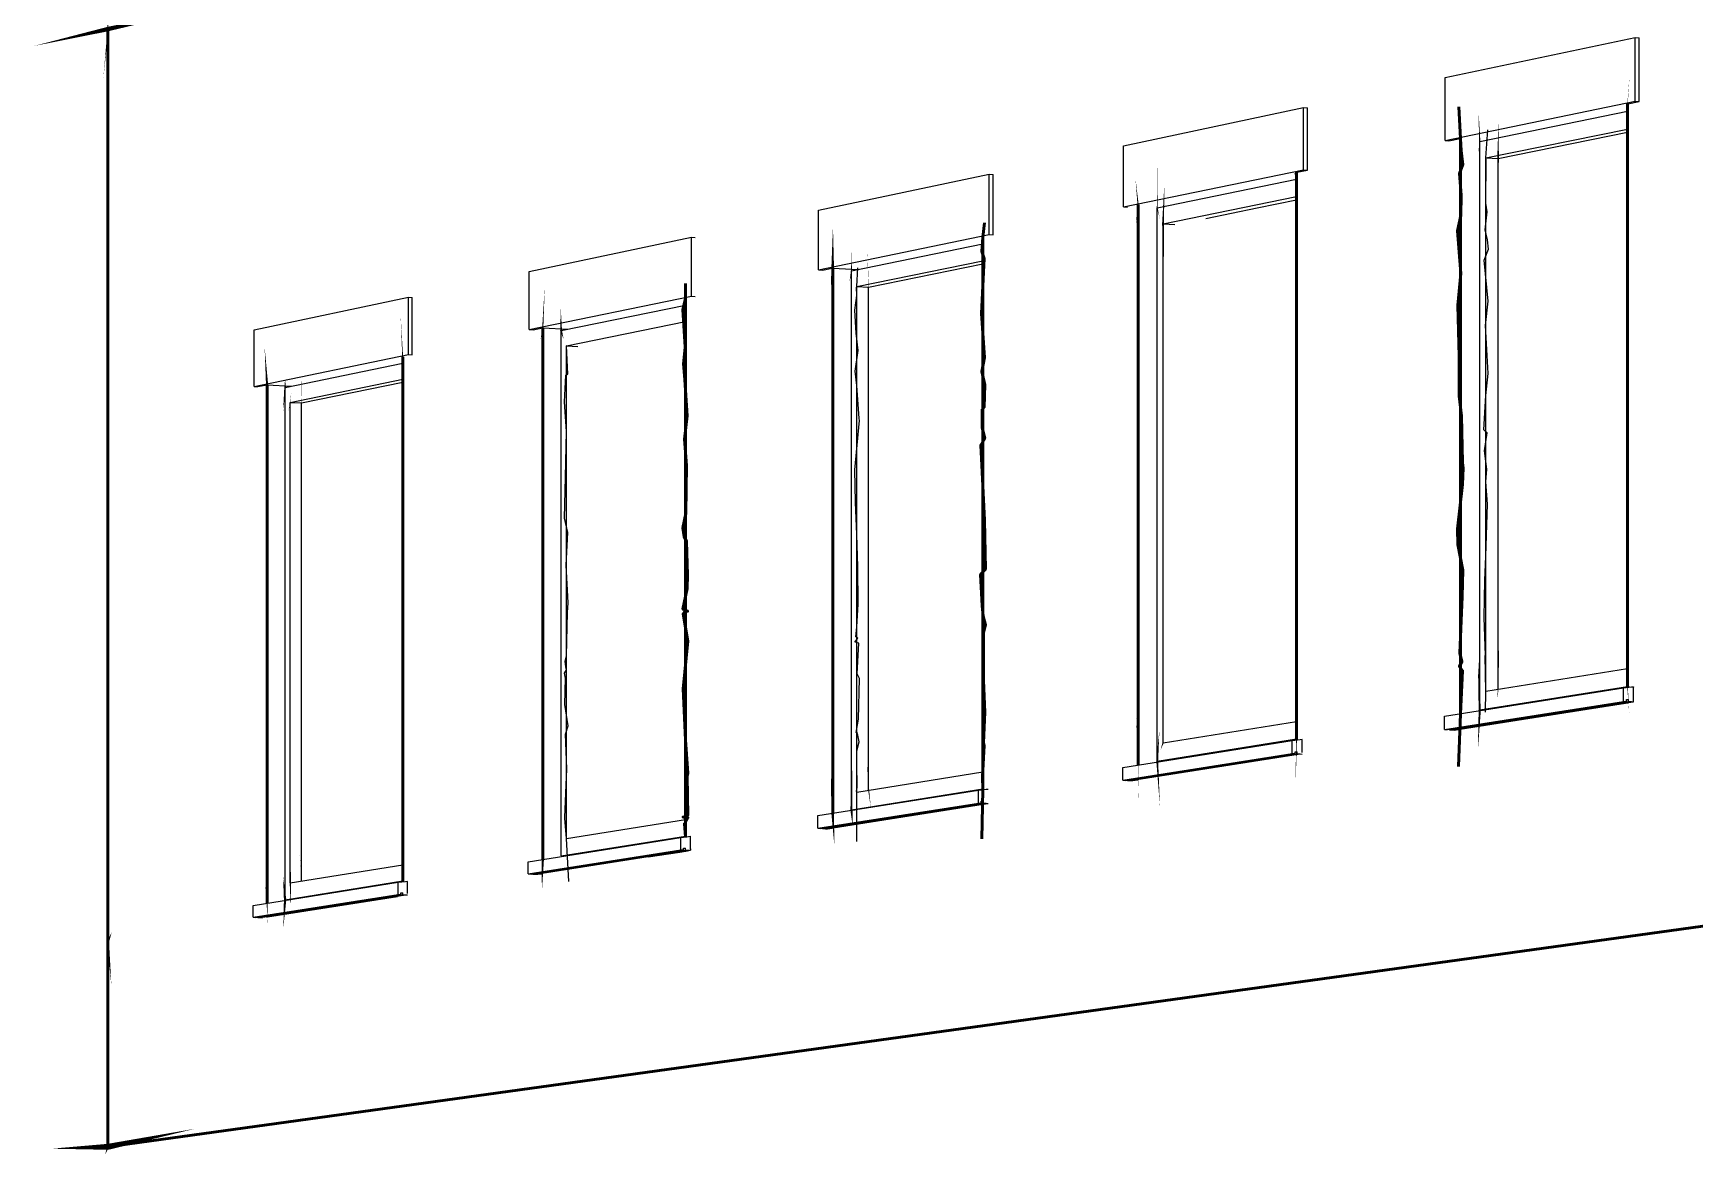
# Model space of a CAD drawing. Header units: inches. Extents: x -877 to 882, y -418 to 410.
# Drawn here: x -869.4 to -746.9, y 13.6 to 95.7 of the extents above; entities that cross this region are included whole.
import ezdxf

# ---------------------------------------------------------------- set-up
doc = ezdxf.new("R2010")
doc.units = ezdxf.units.IN
doc.header["$LTSCALE"] = 0.5
doc.header["$MEASUREMENT"] = 0
doc.layers.get('0').update_dxf_attribs({"lineweight": 18})
doc.layers.add('A-Glaz-Assm', color=71, linetype='Continuous', lineweight=25)
doc.layers.add('A-Wall', color=113, linetype='Continuous', lineweight=35)

# ---------------------------------------------------------------- blocks, each defined once
blk = doc.blocks.new('*U12')
at = {"color": 7, "linetype": 'Continuous', "lineweight": -3}
for p, q in [((-751.04, 95.33), (-751.04, 95.33)), ((-751.04, 90.92), (-751.04, 95.33)), ((-751.87, 90.46), (-751.04, 90.63)), ((-751.04, 90.63), (-751.04, 90.92)), ((-775.48, 85.87), (-775.48, 90.16)), ((-751.9, 90.45), (-751.88, 90.45)), ((-751.88, 90.45), (-751.87, 90.46)), ((-765.06, 87.73), (-764.23, 87.91)), ((-764.23, 87.91), (-764.22, 87.91)), ((-775.48, 85.58), (-775.48, 85.87)), ((-798.63, 81.08), (-798.63, 85.26)), ((-776.29, 85.41), (-776.27, 85.42)), ((-776.27, 85.42), (-775.48, 85.58)), ((-776.27, 85.42), (-776.27, 85.42)), ((-776.27, 85.42), (-776.27, 85.42)), ((-776.27, 85.42), (-776.27, 85.42)), ((-775.48, 85.58), (-775.48, 85.58)), ((-787.98, 83), (-787.96, 83)), ((-787.96, 83), (-787.96, 83.01)), ((-782.96, 82.02), (-779.2, 82.79)), ((-779.2, 82.79), (-779.2, 82.79)), ((-798.63, 80.8), (-798.63, 81.08)), ((-811.21, 78.21), (-810.49, 78.36)), ((-810.48, 78.36), (-810.46, 78.36)), ((-810.46, 78.36), (-808.59, 78.25)), ((-841.44, 72.23), (-841.44, 76.2)), ((-821.31, 76.12), (-821.3, 76.12)), ((-821.3, 76.12), (-821.3, 76.12)), ((-821.3, 76.12), (-821.3, 76.12)), ((-832.53, 73.8), (-831.85, 73.95)), ((-831.85, 73.95), (-831.84, 73.95)), ((-831.84, 73.95), (-831.83, 73.95)), ((-831.84, 73.95), (-831.84, 73.95)), ((-831.83, 73.95), (-831.82, 73.95)), ((-831.82, 73.95), (-829.98, 73.85)), ((-841.44, 71.96), (-841.44, 72.23)), ((-852.8, 69.62), (-852.15, 69.75)), ((-852.15, 69.75), (-852.14, 69.76)), ((-852.14, 69.76), (-852.14, 69.76)), ((-852.13, 69.76), (-850.32, 69.66)), ((-751.46, 47.51), (-751.46, 47.49)), ((-751.46, 47.51), (-751.46, 47.51)), ((-751.46, 47.48), (-751.46, 47.49)), ((-751.46, 46.73), (-751.46, 47.48)), ((-751.46, 46.52), (-751.46, 46.73)), ((-751.46, 46.4), (-751.46, 46.52)), ((-760.03, 45.05), (-752.38, 46.25)), ((-752.38, 46.25), (-751.89, 46.33)), ((-751.89, 46.33), (-751.87, 46.33)), ((-751.87, 46.33), (-751.82, 46.34)), ((-751.82, 46.34), (-751.46, 46.4)), ((-764.65, 44.32), (-764.25, 44.38)), ((-764.25, 44.38), (-764.23, 44.39)), ((-764.25, 44.38), (-764.25, 44.38)), ((-764.23, 44.39), (-760.03, 45.05)), ((-764.23, 44.39), (-764.23, 44.39)), ((-760.03, 45.05), (-760.03, 45.05)), ((-775.88, 43.64), (-775.88, 43.64)), ((-775.88, 43.64), (-775.88, 43.64)), ((-775.88, 42.88), (-775.88, 43.61)), ((-775.88, 42.67), (-775.88, 42.88)), ((-779.33, 42.01), (-779.33, 42.01)), ((-776.29, 42.49), (-776.28, 42.49)), ((-776.28, 42.49), (-776.27, 42.49)), ((-776.27, 42.49), (-776.27, 42.49)), ((-776.27, 42.49), (-776.27, 42.49)), ((-776.27, 42.49), (-776.27, 42.49)), ((-788.36, 40.59), (-787.99, 40.65)), ((-787.99, 40.65), (-787.98, 40.65)), ((-787.98, 40.65), (-787.97, 40.65)), ((-787.98, 40.65), (-787.98, 40.65)), ((-799, 39.97), (-799, 39.97)), ((-799, 39.96), (-799, 39.97)), ((-810.43, 37.11), (-799.83, 38.78)), ((-799.83, 38.78), (-799.37, 38.85)), ((-799.37, 38.85), (-799, 38.91)), ((-810.85, 37.05), (-810.49, 37.1)), ((-820.94, 36.48), (-820.94, 36.49)), ((-820.94, 36.46), (-820.94, 36.48)), ((-820.94, 35.77), (-820.94, 36.46)), ((-820.94, 35.57), (-820.94, 35.77)), ((-820.94, 35.57), (-820.94, 35.46)), ((-824.05, 34.97), (-821.73, 35.33)), ((-821.73, 35.33), (-821.31, 35.4)), ((-821.31, 35.4), (-821.31, 35.4)), ((-821.31, 35.4), (-821.3, 35.4)), ((-821.29, 35.4), (-820.94, 35.46)), ((-841.78, 32.48), (-841.78, 33.16)), ((-832.19, 33.69), (-831.89, 33.73)), ((-831.89, 33.73), (-831.85, 33.74)), ((-831.85, 33.74), (-831.84, 33.74)), ((-831.84, 33.74), (-831.84, 33.74)), ((-852.11, 30.55), (-842.53, 32.06)), ((-841.78, 32.29), (-841.78, 32.48)), ((-841.78, 32.27), (-841.78, 32.29)), ((-852.15, 30.54), (-852.11, 30.55)), ((-852.15, 30.54), (-852.15, 30.54))]:
    blk.add_line(p, q, dxfattribs=at)
at = {"layer": 'A-Glaz-Assm', "color": 252, "linetype": 'Continuous', "lineweight": 25}
for p, q in [((-765.35, 92.39), (-751.34, 95.35)), ((-751.34, 90.65), (-751.34, 95.35)), ((-751.34, 95.35), (-751.04, 95.33)), ((-765.35, 87.75), (-765.35, 92.39)), ((-765.35, 87.75), (-751.34, 90.65)), ((-751.34, 90.65), (-751.04, 90.63)), ((-789.04, 87.37), (-775.77, 90.18)), ((-775.77, 85.6), (-775.77, 90.18)), ((-775.77, 90.18), (-775.48, 90.16)), ((-789.04, 82.86), (-789.04, 87.37)), ((-765.35, 87.75), (-765.06, 87.73)), ((-811.5, 82.62), (-798.92, 85.28)), ((-798.92, 80.82), (-798.92, 85.28)), ((-798.92, 85.28), (-798.63, 85.26)), ((-789.04, 82.86), (-775.77, 85.6)), ((-775.77, 85.6), (-775.48, 85.58)), ((-811.5, 78.22), (-811.5, 82.62)), ((-789.04, 82.86), (-788.75, 82.84)), ((-811.5, 78.22), (-798.92, 80.82)), ((-798.92, 80.82), (-798.63, 80.8)), ((-832.81, 78.1), (-820.87, 80.63)), ((-820.87, 76.29), (-820.87, 80.63)), ((-820.87, 80.63), (-820.59, 80.61)), ((-832.81, 73.82), (-832.81, 78.1)), ((-811.5, 78.22), (-811.21, 78.21)), ((-853.08, 73.81), (-841.72, 76.22)), ((-841.72, 71.98), (-841.72, 76.22)), ((-841.72, 76.22), (-841.44, 76.2)), ((-832.81, 73.82), (-820.87, 76.29)), ((-820.87, 76.29), (-820.59, 76.27)), ((-853.08, 69.63), (-853.08, 73.81)), ((-832.81, 73.82), (-832.53, 73.8)), ((-853.08, 69.63), (-841.72, 71.98)), ((-841.72, 71.98), (-841.44, 71.96)), ((-853.08, 69.63), (-852.8, 69.62)), ((-765.39, 45.33), (-752.21, 47.43)), ((-752.21, 47.43), (-751.61, 47.5)), ((-752.21, 46.43), (-752.21, 47.43)), ((-751.99, 46.42), (-751.99, 46.57)), ((-751.99, 46.57), (-751.84, 46.56)), ((-751.99, 46.54), (-751.84, 46.56)), ((-751.84, 46.42), (-751.84, 46.56)), ((-751.61, 47.5), (-751.46, 47.51)), ((-765.39, 44.36), (-752.21, 46.43)), ((-765.39, 44.36), (-765.39, 45.33)), ((-765.17, 44.35), (-751.99, 46.42)), ((-765.02, 44.34), (-751.84, 46.42)), ((-764.8, 44.33), (-751.61, 46.41)), ((-752.21, 46.43), (-751.99, 46.42)), ((-751.84, 46.42), (-751.61, 46.41)), ((-751.61, 46.41), (-751.46, 46.4)), ((-765.39, 44.36), (-765.17, 44.35)), ((-765.02, 44.34), (-765.02, 44.37)), ((-765.02, 44.34), (-764.8, 44.33)), ((-764.8, 44.33), (-764.65, 44.32)), ((-789.09, 41.57), (-776.61, 43.55)), ((-776.61, 43.55), (-776.02, 43.62)), ((-776.61, 42.59), (-776.61, 43.55)), ((-776.02, 43.62), (-775.88, 43.64)), ((-789.09, 40.62), (-776.61, 42.59)), ((-788.87, 40.61), (-776.39, 42.58)), ((-788.73, 40.6), (-776.24, 42.57)), ((-788.51, 40.59), (-776.02, 42.56)), ((-776.61, 42.59), (-776.39, 42.58)), ((-776.39, 42.58), (-776.39, 42.72)), ((-776.39, 42.72), (-776.24, 42.71)), ((-776.24, 42.57), (-776.24, 42.71)), ((-776.24, 42.57), (-776.02, 42.56)), ((-776.02, 42.56), (-775.88, 42.55)), ((-789.09, 40.62), (-789.09, 41.57)), ((-789.09, 40.62), (-788.87, 40.61)), ((-788.73, 40.6), (-788.73, 40.63)), ((-788.73, 40.6), (-788.51, 40.59)), ((-788.51, 40.59), (-788.36, 40.59)), ((-811.56, 38.01), (-799.72, 39.88)), ((-799.72, 39.88), (-799.15, 39.95)), ((-799.72, 38.94), (-799.72, 39.88)), ((-799.15, 39.95), (-799, 39.97)), ((-811.56, 37.08), (-799.72, 38.94)), ((-811.56, 37.08), (-811.56, 38.01)), ((-811.35, 37.07), (-799.51, 38.93)), ((-811.2, 37.06), (-799.36, 38.93)), ((-810.99, 37.05), (-799.15, 38.92)), ((-799.72, 38.94), (-799.51, 38.93)), ((-799.51, 38.93), (-799.51, 39.07)), ((-799.51, 39.07), (-799.36, 39.07)), ((-799.36, 38.93), (-799.36, 39.07)), ((-799.36, 38.93), (-799.15, 38.92)), ((-799.15, 38.92), (-799, 38.91)), ((-811.56, 37.08), (-811.35, 37.07)), ((-811.2, 37.06), (-811.2, 37.09)), ((-811.2, 37.06), (-810.99, 37.05)), ((-810.99, 37.05), (-810.85, 37.05)), ((-832.89, 34.62), (-821.65, 36.4)), ((-821.65, 36.4), (-821.08, 36.47)), ((-821.65, 35.49), (-821.65, 36.4)), ((-821.44, 35.48), (-821.44, 35.61)), ((-821.44, 35.59), (-821.3, 35.61)), ((-821.44, 35.61), (-821.3, 35.61)), ((-821.3, 35.47), (-821.3, 35.61)), ((-821.08, 36.47), (-820.94, 36.49)), ((-832.89, 33.72), (-821.65, 35.49)), ((-832.89, 33.72), (-832.89, 34.62)), ((-832.68, 33.71), (-821.44, 35.48)), ((-832.54, 33.7), (-821.3, 35.47)), ((-832.33, 33.69), (-821.08, 35.46)), ((-821.65, 35.49), (-821.44, 35.48)), ((-821.3, 35.47), (-821.08, 35.46)), ((-821.08, 35.46), (-820.94, 35.46)), ((-853.16, 31.4), (-842.48, 33.1)), ((-842.48, 33.1), (-841.92, 33.16)), ((-842.48, 32.21), (-842.48, 33.1)), ((-841.92, 33.16), (-841.78, 33.18)), ((-832.89, 33.72), (-832.68, 33.71)), ((-832.54, 33.7), (-832.54, 33.73)), ((-832.54, 33.7), (-832.33, 33.69)), ((-832.33, 33.69), (-832.19, 33.69)), ((-853.16, 30.52), (-842.48, 32.21)), ((-852.95, 30.51), (-842.27, 32.2)), ((-852.82, 30.51), (-842.13, 32.19)), ((-852.61, 30.5), (-841.92, 32.18)), ((-842.48, 32.21), (-842.27, 32.2)), ((-842.27, 32.2), (-842.27, 32.33)), ((-842.27, 32.33), (-842.13, 32.32)), ((-842.27, 32.3), (-842.13, 32.32)), ((-842.13, 32.19), (-842.13, 32.32)), ((-842.13, 32.19), (-841.92, 32.18)), ((-841.92, 32.18), (-841.78, 32.18)), ((-853.16, 30.52), (-853.16, 31.4)), ((-853.16, 30.52), (-852.95, 30.51)), ((-852.82, 30.51), (-852.82, 30.53)), ((-852.82, 30.51), (-852.61, 30.5)), ((-852.61, 30.5), (-852.47, 30.49))]:
    blk.add_line(p, q, dxfattribs=at)
at = {"layer": 'A-Glaz-Assm', "color": 143, "linetype": 'Continuous', "lineweight": 25}
for p, q in [((-762.79, 87.68), (-751.9, 89.92)), ((-762.33, 86.47), (-751.9, 88.6)), ((-762.79, 45.8), (-762.79, 87.68)), ((-762.33, 47.18), (-762.33, 86.47)), ((-762.33, 86.47), (-761.44, 86.42)), ((-786.55, 82.79), (-776.29, 84.9)), ((-786.12, 81.61), (-776.29, 83.62)), ((-786.55, 42.03), (-786.55, 82.79)), ((-786.12, 43.37), (-786.12, 81.61)), ((-786.12, 81.61), (-785.25, 81.56)), ((-809.08, 78.15), (-799.4, 80.14)), ((-808.67, 77), (-799.4, 78.89)), ((-809.08, 38.45), (-809.08, 78.15)), ((-808.67, 39.75), (-808.67, 77)), ((-808.67, 77), (-807.81, 76.95)), ((-830.47, 73.75), (-821.31, 75.63)), ((-830.47, 35.05), (-830.47, 73.75)), ((-830.08, 72.62), (-821.31, 74.41)), ((-830.08, 36.32), (-830.08, 72.62)), ((-830.08, 72.62), (-829.24, 72.58)), ((-829.24, 72.58), (-829.24, 72.58)), ((-850.8, 69.56), (-842.14, 71.35)), ((-850.42, 68.46), (-842.14, 70.16)), ((-850.8, 31.82), (-850.8, 69.56)), ((-850.42, 33.06), (-850.42, 68.46)), ((-850.42, 68.46), (-849.6, 68.42)), ((-762.33, 47.18), (-751.9, 48.85)), ((-762.79, 45.8), (-751.9, 47.53)), ((-762.79, 45.8), (-762.53, 45.79)), ((-786.12, 43.37), (-776.29, 44.94)), ((-786.55, 42.03), (-776.29, 43.66)), ((-786.55, 42.03), (-786.31, 42.02)), ((-808.67, 39.75), (-799.4, 41.24)), ((-809.08, 38.45), (-799.4, 39.99)), ((-809.08, 38.45), (-808.84, 38.44)), ((-830.08, 36.32), (-821.31, 37.72)), ((-830.47, 35.05), (-821.31, 36.51)), ((-850.42, 33.06), (-842.14, 34.39)), ((-830.47, 35.05), (-830.23, 35.04)), ((-850.8, 31.82), (-842.14, 33.2)), ((-850.8, 31.82), (-850.56, 31.81))]:
    blk.add_line(p, q, dxfattribs=at)
at = {"layer": 'A-Glaz-Assm', "color": 141, "linetype": 'Continuous', "lineweight": 25}
for p, q in [((-761.44, 86.42), (-751.9, 88.36)), ((-761.44, 47.32), (-761.44, 86.42)), ((-779.2, 82.79), (-776.29, 83.38)), ((-807.81, 76.95), (-799.4, 78.67)), ((-807.81, 39.89), (-807.81, 76.95)), ((-849.6, 68.42), (-842.14, 69.94)), ((-849.6, 33.19), (-849.6, 68.42))]:
    blk.add_line(p, q, dxfattribs=at)
at = {"layer": 'A-Wall', "color": 15, "linetype": 'Continuous', "lineweight": 50}
for p, q in [((-863.85, 28.7), (-863.85, 95.97)), ((-751.9, 47.46), (-751.9, 90.45)), ((-764.22, 45.52), (-764.22, 87.91)), ((-776.29, 43.59), (-776.29, 85.41)), ((-787.96, 41.75), (-787.96, 83.01)), ((-799.4, 39.92), (-799.4, 80.64)), ((-810.46, 38.18), (-810.46, 78.36)), ((-821.31, 36.44), (-821.31, 76.12)), ((-831.82, 34.79), (-831.82, 73.95)), ((-842.14, 33.14), (-842.14, 71.82)), ((-852.13, 31.57), (-852.13, 69.76)), ((-863.85, 13.61), (-742.04, 30.46)), ((-863.85, 13.61), (-863.85, 28.7))]:
    blk.add_line(p, q, dxfattribs=at)
blk = doc.blocks.new('New Napkin Sketch')
at = {"layer": 'A-Wall', "color": 252, "linetype": 'Continuous', "lineweight": 25}
for p, q in [((-765.35, 92.39), (-751.34, 95.35)), ((-751.34, 90.65), (-751.34, 95.35)), ((-751.34, 95.35), (-751.04, 95.33)), ((-765.35, 87.75), (-765.35, 92.39)), ((-765.35, 87.75), (-751.34, 90.65)), ((-751.34, 90.65), (-751.04, 90.63)), ((-789.04, 87.37), (-775.77, 90.18)), ((-775.77, 85.6), (-775.77, 90.18)), ((-775.77, 90.18), (-775.48, 90.16)), ((-789.04, 82.86), (-789.04, 87.37)), ((-765.35, 87.75), (-765.06, 87.73)), ((-811.5, 82.62), (-798.92, 85.28)), ((-798.92, 80.82), (-798.92, 85.28)), ((-798.92, 85.28), (-798.63, 85.26)), ((-789.04, 82.86), (-775.77, 85.6)), ((-775.77, 85.6), (-775.48, 85.58)), ((-811.5, 78.22), (-811.5, 82.62)), ((-789.04, 82.86), (-788.75, 82.84)), ((-811.5, 78.22), (-798.92, 80.82)), ((-798.92, 80.82), (-798.63, 80.8)), ((-832.81, 78.1), (-820.87, 80.63)), ((-820.87, 76.29), (-820.87, 80.63)), ((-820.87, 80.63), (-820.59, 80.61)), ((-832.81, 73.82), (-832.81, 78.1)), ((-811.5, 78.22), (-811.21, 78.21)), ((-853.08, 73.81), (-841.72, 76.22)), ((-841.72, 71.98), (-841.72, 76.22)), ((-841.72, 76.22), (-841.44, 76.2)), ((-832.81, 73.82), (-820.87, 76.29)), ((-820.87, 76.29), (-820.59, 76.27)), ((-853.08, 69.63), (-853.08, 73.81)), ((-832.81, 73.82), (-832.53, 73.8)), ((-853.08, 69.63), (-841.72, 71.98)), ((-841.72, 71.98), (-841.44, 71.96)), ((-853.08, 69.63), (-852.8, 69.62)), ((-765.39, 45.33), (-752.21, 47.43)), ((-752.21, 47.43), (-751.61, 47.5)), ((-752.21, 46.43), (-752.21, 47.43)), ((-751.99, 46.42), (-751.99, 46.57)), ((-751.99, 46.57), (-751.84, 46.56)), ((-751.99, 46.54), (-751.84, 46.56)), ((-751.84, 46.42), (-751.84, 46.56)), ((-751.61, 47.5), (-751.46, 47.51)), ((-765.39, 44.36), (-752.21, 46.43)), ((-765.39, 44.36), (-765.39, 45.33)), ((-765.17, 44.35), (-751.99, 46.42)), ((-765.02, 44.34), (-751.84, 46.42)), ((-764.8, 44.33), (-751.61, 46.41)), ((-752.21, 46.43), (-751.99, 46.42)), ((-751.84, 46.42), (-751.61, 46.41)), ((-751.61, 46.41), (-751.46, 46.4)), ((-765.39, 44.36), (-765.17, 44.35)), ((-765.02, 44.34), (-765.02, 44.37)), ((-765.02, 44.34), (-764.8, 44.33)), ((-764.8, 44.33), (-764.65, 44.32)), ((-789.09, 41.57), (-776.61, 43.55)), ((-776.61, 43.55), (-776.02, 43.62)), ((-776.61, 42.59), (-776.61, 43.55)), ((-776.02, 43.62), (-775.88, 43.64)), ((-789.09, 40.62), (-776.61, 42.59)), ((-788.87, 40.61), (-776.39, 42.58)), ((-788.73, 40.6), (-776.24, 42.57)), ((-788.51, 40.59), (-776.02, 42.56)), ((-776.61, 42.59), (-776.39, 42.58)), ((-776.39, 42.58), (-776.39, 42.72)), ((-776.39, 42.72), (-776.24, 42.71)), ((-776.24, 42.57), (-776.24, 42.71)), ((-776.24, 42.57), (-776.02, 42.56)), ((-776.02, 42.56), (-775.88, 42.55)), ((-789.09, 40.62), (-789.09, 41.57)), ((-789.09, 40.62), (-788.87, 40.61)), ((-788.73, 40.6), (-788.73, 40.63)), ((-788.73, 40.6), (-788.51, 40.59)), ((-788.51, 40.59), (-788.36, 40.59)), ((-811.56, 38.01), (-799.72, 39.88)), ((-799.72, 39.88), (-799.15, 39.95)), ((-799.72, 38.94), (-799.72, 39.88)), ((-799.15, 39.95), (-799, 39.97)), ((-811.56, 37.08), (-799.72, 38.94)), ((-811.56, 37.08), (-811.56, 38.01)), ((-811.35, 37.07), (-799.51, 38.93)), ((-811.2, 37.06), (-799.36, 38.93)), ((-810.99, 37.05), (-799.15, 38.92)), ((-799.72, 38.94), (-799.51, 38.93)), ((-799.51, 38.93), (-799.51, 39.07)), ((-799.51, 39.07), (-799.36, 39.07)), ((-799.36, 38.93), (-799.36, 39.07)), ((-799.36, 38.93), (-799.15, 38.92)), ((-799.15, 38.92), (-799, 38.91)), ((-811.56, 37.08), (-811.35, 37.07)), ((-811.2, 37.06), (-811.2, 37.09)), ((-811.2, 37.06), (-810.99, 37.05)), ((-810.99, 37.05), (-810.85, 37.05)), ((-832.89, 34.62), (-821.65, 36.4)), ((-821.65, 36.4), (-821.08, 36.47)), ((-821.65, 35.49), (-821.65, 36.4)), ((-821.44, 35.48), (-821.44, 35.61)), ((-821.44, 35.59), (-821.3, 35.61)), ((-821.44, 35.61), (-821.3, 35.61)), ((-821.3, 35.47), (-821.3, 35.61)), ((-821.08, 36.47), (-820.94, 36.49)), ((-832.89, 33.72), (-821.65, 35.49)), ((-832.89, 33.72), (-832.89, 34.62)), ((-832.68, 33.71), (-821.44, 35.48)), ((-832.54, 33.7), (-821.3, 35.47)), ((-832.33, 33.69), (-821.08, 35.46)), ((-821.65, 35.49), (-821.44, 35.48)), ((-821.3, 35.47), (-821.08, 35.46)), ((-821.08, 35.46), (-820.94, 35.46)), ((-853.16, 31.4), (-842.48, 33.1)), ((-842.48, 33.1), (-841.92, 33.16)), ((-842.48, 32.21), (-842.48, 33.1)), ((-841.92, 33.16), (-841.78, 33.18)), ((-832.89, 33.72), (-832.68, 33.71)), ((-832.54, 33.7), (-832.54, 33.73)), ((-832.54, 33.7), (-832.33, 33.69)), ((-832.33, 33.69), (-832.19, 33.69)), ((-853.16, 30.52), (-842.48, 32.21)), ((-852.95, 30.51), (-842.27, 32.2)), ((-852.82, 30.51), (-842.13, 32.19)), ((-852.61, 30.5), (-841.92, 32.18)), ((-842.48, 32.21), (-842.27, 32.2)), ((-842.27, 32.2), (-842.27, 32.33)), ((-842.27, 32.33), (-842.13, 32.32)), ((-842.27, 32.3), (-842.13, 32.32)), ((-842.13, 32.19), (-842.13, 32.32)), ((-842.13, 32.19), (-841.92, 32.18)), ((-841.92, 32.18), (-841.78, 32.18)), ((-853.16, 30.52), (-853.16, 31.4)), ((-853.16, 30.52), (-852.95, 30.51)), ((-852.82, 30.51), (-852.82, 30.53)), ((-852.82, 30.51), (-852.61, 30.5)), ((-852.61, 30.5), (-852.47, 30.49))]:
    blk.add_line(p, q, dxfattribs=at)
at = {"layer": 'A-Wall', "color": 7, "linetype": 'Continuous', "lineweight": -3}
for p, q in [((-751.04, 95.33), (-751.04, 95.33)), ((-751.04, 90.92), (-751.04, 95.33)), ((-751.87, 90.46), (-751.04, 90.63)), ((-751.04, 90.63), (-751.04, 90.92)), ((-775.48, 85.87), (-775.48, 90.16)), ((-751.9, 90.45), (-751.88, 90.45)), ((-751.88, 90.45), (-751.87, 90.46)), ((-765.06, 87.73), (-764.23, 87.91)), ((-764.23, 87.91), (-764.22, 87.91)), ((-775.48, 85.58), (-775.48, 85.87)), ((-798.63, 81.08), (-798.63, 85.26)), ((-776.29, 85.41), (-776.27, 85.42)), ((-776.27, 85.42), (-775.48, 85.58)), ((-776.27, 85.42), (-776.27, 85.42)), ((-776.27, 85.42), (-776.27, 85.42)), ((-776.27, 85.42), (-776.27, 85.42)), ((-775.48, 85.58), (-775.48, 85.58)), ((-787.98, 83), (-787.96, 83)), ((-787.96, 83), (-787.96, 83.01)), ((-782.96, 82.02), (-779.2, 82.79)), ((-779.2, 82.79), (-779.2, 82.79)), ((-798.63, 80.8), (-798.63, 81.08)), ((-811.21, 78.21), (-810.49, 78.36)), ((-810.48, 78.36), (-810.46, 78.36)), ((-810.46, 78.36), (-808.59, 78.25)), ((-841.44, 72.23), (-841.44, 76.2)), ((-821.31, 76.12), (-821.3, 76.12)), ((-821.3, 76.12), (-821.3, 76.12)), ((-821.3, 76.12), (-821.3, 76.12)), ((-832.53, 73.8), (-831.85, 73.95)), ((-831.85, 73.95), (-831.84, 73.95)), ((-831.84, 73.95), (-831.83, 73.95)), ((-831.84, 73.95), (-831.84, 73.95)), ((-831.83, 73.95), (-831.82, 73.95)), ((-831.82, 73.95), (-829.98, 73.85)), ((-841.44, 71.96), (-841.44, 72.23)), ((-852.8, 69.62), (-852.15, 69.75)), ((-852.15, 69.75), (-852.14, 69.76)), ((-852.14, 69.76), (-852.14, 69.76)), ((-852.13, 69.76), (-850.32, 69.66)), ((-751.46, 47.51), (-751.46, 47.49)), ((-751.46, 47.51), (-751.46, 47.51)), ((-751.46, 47.48), (-751.46, 47.49)), ((-751.46, 46.73), (-751.46, 47.48)), ((-751.46, 46.52), (-751.46, 46.73)), ((-751.46, 46.4), (-751.46, 46.52)), ((-760.03, 45.05), (-752.38, 46.25)), ((-752.38, 46.25), (-751.89, 46.33)), ((-751.89, 46.33), (-751.87, 46.33)), ((-751.87, 46.33), (-751.82, 46.34)), ((-751.82, 46.34), (-751.46, 46.4)), ((-764.65, 44.32), (-764.25, 44.38)), ((-764.25, 44.38), (-764.23, 44.39)), ((-764.25, 44.38), (-764.25, 44.38)), ((-764.23, 44.39), (-760.03, 45.05)), ((-764.23, 44.39), (-764.23, 44.39)), ((-760.03, 45.05), (-760.03, 45.05)), ((-775.88, 43.64), (-775.88, 43.64)), ((-775.88, 43.64), (-775.88, 43.64)), ((-775.88, 42.88), (-775.88, 43.61)), ((-775.88, 42.67), (-775.88, 42.88)), ((-779.33, 42.01), (-779.33, 42.01)), ((-776.29, 42.49), (-776.28, 42.49)), ((-776.28, 42.49), (-776.27, 42.49)), ((-776.27, 42.49), (-776.27, 42.49)), ((-776.27, 42.49), (-776.27, 42.49)), ((-776.27, 42.49), (-776.27, 42.49)), ((-788.36, 40.59), (-787.99, 40.65)), ((-787.99, 40.65), (-787.98, 40.65)), ((-787.98, 40.65), (-787.97, 40.65)), ((-787.98, 40.65), (-787.98, 40.65)), ((-799, 39.97), (-799, 39.97)), ((-799, 39.96), (-799, 39.97)), ((-810.43, 37.11), (-799.83, 38.78)), ((-799.83, 38.78), (-799.37, 38.85)), ((-799.37, 38.85), (-799, 38.91)), ((-810.85, 37.05), (-810.49, 37.1)), ((-820.94, 36.48), (-820.94, 36.49)), ((-820.94, 36.46), (-820.94, 36.48)), ((-820.94, 35.77), (-820.94, 36.46)), ((-820.94, 35.57), (-820.94, 35.77)), ((-820.94, 35.57), (-820.94, 35.46)), ((-824.05, 34.97), (-821.73, 35.33)), ((-821.73, 35.33), (-821.31, 35.4)), ((-821.31, 35.4), (-821.31, 35.4)), ((-821.31, 35.4), (-821.3, 35.4)), ((-821.29, 35.4), (-820.94, 35.46)), ((-841.78, 32.48), (-841.78, 33.16)), ((-832.19, 33.69), (-831.89, 33.73)), ((-831.89, 33.73), (-831.85, 33.74)), ((-831.85, 33.74), (-831.84, 33.74)), ((-831.84, 33.74), (-831.84, 33.74)), ((-852.11, 30.55), (-842.53, 32.06)), ((-841.78, 32.29), (-841.78, 32.48)), ((-841.78, 32.27), (-841.78, 32.29)), ((-852.15, 30.54), (-852.11, 30.55)), ((-852.15, 30.54), (-852.15, 30.54))]:
    blk.add_line(p, q, dxfattribs=at)
at = {"layer": 'A-Wall', "color": 143, "linetype": 'Continuous', "lineweight": 25}
for p, q in [((-762.79, 87.68), (-751.9, 89.92)), ((-762.33, 86.47), (-751.9, 88.6)), ((-762.33, 86.47), (-761.44, 86.42)), ((-786.55, 82.79), (-776.29, 84.9)), ((-786.12, 81.61), (-776.29, 83.62)), ((-786.12, 81.61), (-785.25, 81.56)), ((-809.08, 78.15), (-799.4, 80.14)), ((-808.67, 77), (-799.4, 78.89)), ((-808.67, 77), (-807.81, 76.95)), ((-830.47, 73.75), (-821.31, 75.63)), ((-830.08, 72.62), (-821.31, 74.41)), ((-830.08, 72.62), (-829.24, 72.58)), ((-829.24, 72.58), (-829.24, 72.58)), ((-850.8, 69.56), (-842.14, 71.35)), ((-850.42, 68.46), (-842.14, 70.16)), ((-850.42, 68.46), (-849.6, 68.42)), ((-762.33, 47.18), (-751.9, 48.85)), ((-762.79, 45.8), (-751.9, 47.53)), ((-762.79, 45.8), (-762.53, 45.79)), ((-786.12, 43.37), (-776.29, 44.94)), ((-786.55, 42.03), (-776.29, 43.66)), ((-786.55, 42.03), (-786.31, 42.02)), ((-808.67, 39.75), (-799.4, 41.24)), ((-809.08, 38.45), (-799.4, 39.99)), ((-809.08, 38.45), (-808.84, 38.44)), ((-830.08, 36.32), (-821.31, 37.72)), ((-830.47, 35.05), (-821.31, 36.51)), ((-850.42, 33.06), (-842.14, 34.39)), ((-830.47, 35.05), (-830.23, 35.04)), ((-850.8, 31.82), (-842.14, 33.2)), ((-850.8, 31.82), (-850.56, 31.81))]:
    blk.add_line(p, q, dxfattribs=at)
at = {"layer": 'A-Wall', "color": 141, "linetype": 'Continuous', "lineweight": 25}
for p, q in [((-761.44, 86.42), (-751.9, 88.36)), ((-779.2, 82.79), (-776.29, 83.38)), ((-807.81, 76.95), (-799.4, 78.67)), ((-849.6, 68.42), (-842.14, 69.94))]:
    blk.add_line(p, q, dxfattribs=at)
at = {"layer": 'A-Wall', "color": 15, "linetype": 'Continuous', "lineweight": 50}
blk.add_line((-863.85, 13.61), (-863.85, 28.7), dxfattribs=at)
at = {"layer": 'A-Wall', "color": 15, "linetype": 'Continuous', "lineweight": 50, "extrusion": (0, 0, -1)}
for points in [[(869.36, 94.71, 0, 0.324, 0), (863.85, 95.97, 0.324, 0, 0), (853.45, 98.29, 0, 0, 0), (845.73, 100.26, 0, 0, 0), (837.08, 102.58, 0, 0, 0), (835.86, 102.53, 0, 0, 0), (828.83, 103.89, 0, 0, 0), (824.47, 105.28, 0, 0, 0), (813.64, 107.7, 0, 0, 0), (811.13, 108.75, 0, 0, 0), (803.41, 110.76, 0, 0, 0), (802.26, 110.68, 0, 0, 0), (794.99, 112.25, 0, 0, 0), (784.43, 115.74, 0, 0, 0), (777.41, 117.06, 0, 0, 0), (771.53, 117.76, 0, 0, 0), (768.01, 119.22, 0, 0, 0), (757.81, 121.62, 0, 0, 0), (756.43, 121.54, 0, 0, 0), (752.84, 123.2, 0, 0.208, 0), (742.04, 125.54, 0.208, 0, 0), (735.43, 127.41, 0, 0, 0)], [(863.6, 25.51, 0, 0.157, 0), (863.85, 28.7, 0.157, 0, 0), (863.58, 29.4, 0, 0, 0), (864.18, 33.74, 0, 0, 0), (864.17, 39.11, 0, 0, 0), (863.89, 44.29, 0, 0, 0), (863.63, 49.01, 0, 0, 0), (864.04, 51.21, 0, 0, 0), (863.81, 53.52, 0, 0, 0), (863.99, 57.59, 0, 0, 0), (863.98, 59.22, 0, 0, 0), (863.75, 65.85, 0, 0, 0), (864.07, 69.21, 0, 0, 0), (863.68, 73.27, 0, 0, 0), (863.87, 73.83, 0, 0, 0), (864.15, 74.38, 0, 0, 0), (863.76, 78.99, 0, 0, 0), (864, 82.22, 0, 0, 0), (864.04, 85.98, 0, 0, 0), (864, 86.94, 0, 0, 0), (863.95, 88.67, 0, 0, 0), (864.19, 92.33, 0, 0.0789, 0), (863.85, 95.97, 0.0789, 0, 0), (864.09, 100.5, 0, 0, 0)], [(751.78, 45.55, 0, 0.0451, 0), (751.9, 47.46, 0.0451, 0, 0), (751.72, 47.55, 0, 0, 0), (751.97, 49.3, 0, 0, 0), (751.71, 51.46, 0, 0, 0), (751.92, 55.57, 0, 0, 0), (751.77, 57.78, 0, 0, 0), (751.9, 60.02, 0, 0, 0), (751.93, 60.21, 0, 0, 0), (751.82, 61.41, 0, 0, 0), (751.71, 62.04, 0, 0, 0), (751.77, 66.21, 0, 0, 0), (751.78, 68.48, 0, 0, 0), (751.69, 69.91, 0, 0, 0), (751.82, 73.15, 0, 0, 0), (751.8, 74.61, 0, 0, 0), (751.71, 76.83, 0, 0, 0), (752.01, 80.53, 0, 0, 0), (751.96, 84.28, 0, 0, 0), (751.85, 88.16, 0, 0.0265, 0), (751.9, 90.45, 0.0265, 0, 0), (751.75, 92.65, 0, 0, 0)], [(787.89, 38.79, 0, 0.0308, 0), (787.96, 41.75, 0.0308, 0, 0), (788.11, 45.35, 0, 0, 0), (787.97, 46.46, 0, 0, 0), (788.04, 50.41, 0, 0, 0), (787.83, 51.07, 0, 0, 0), (787.81, 54.87, 0, 0, 0), (787.78, 56.07, 0, 0, 0), (787.83, 58.31, 0, 0, 0), (788, 59.03, 0, 0, 0), (787.97, 59.63, 0, 0, 0), (787.84, 61.79, 0, 0, 0), (787.93, 63.03, 0, 0, 0), (788.06, 66.38, 0, 0, 0), (787.9, 66.62, 0, 0, 0), (788.09, 68.9, 0, 0, 0), (788, 71.9, 0, 0, 0), (788.16, 74.34, 0, 0, 0), (788.11, 77.4, 0, 0, 0), (788.04, 78.19, 0, 0, 0), (787.95, 80.86, 0, 0, 0), (788.12, 81.59, 0, 0.093, 0), (787.96, 83.01, 0.093, 0, 0), (788.15, 84.93, 0, 0, 0)], [(776.36, 40.13, 0, 0.0621, 0), (776.29, 43.59, 0.0621, 0, 0), (776.39, 45.21, 0, 0, 0), (776.16, 49.35, 0, 0, 0), (776.49, 52.53, 0, 0, 0), (776.27, 55.18, 0, 0, 0), (776.31, 55.42, 0, 0, 0), (776.37, 55.99, 0, 0, 0), (776.11, 56.48, 0, 0, 0), (776.44, 59.14, 0, 0, 0), (776.15, 61.08, 0, 0, 0), (776.16, 61.22, 0, 0, 0), (776.32, 64.71, 0, 0, 0), (776.15, 68.66, 0, 0, 0), (776.09, 71.67, 0, 0, 0), (776.19, 75.42, 0, 0, 0), (776.18, 78.02, 0, 0, 0), (776.3, 81.25, 0, 0, 0), (776.15, 81.76, 0, 0, 0), (776.46, 85.26, 0, 0.192, 0), (776.29, 85.41, 0.192, 0, 0), (776.21, 85.43, 0, 0, 0)], [(810.34, 35.85, 0, 0.195, 0), (810.46, 38.18, 0.195, 0, 0), (810.59, 40.96, 0, 0, 0), (810.36, 41.22, 0, 0, 0), (810.26, 41.35, 0, 0, 0), (810.62, 44.01, 0, 0, 0), (810.27, 45.35, 0, 0, 0), (810.45, 46.05, 0, 0, 0), (810.52, 48.74, 0, 0, 0), (810.51, 52.56, 0, 0, 0), (810.44, 54.91, 0, 0, 0), (810.41, 55.81, 0, 0, 0), (810.38, 56.94, 0, 0, 0), (810.37, 57.38, 0, 0, 0), (810.52, 61.3, 0, 0, 0), (810.6, 64.64, 0, 0, 0), (810.56, 65.06, 0, 0, 0), (810.36, 65.84, 0, 0, 0), (810.49, 69.08, 0, 0, 0), (810.58, 72.33, 0, 0, 0), (810.48, 73.63, 0, 0, 0), (810.6, 74.27, 0, 0, 0), (810.59, 77.02, 0, 0.196, 0), (810.46, 78.36, 0.196, 0, 0), (810.44, 81.44, 0, 0, 0)], [(831.88, 32.45, 0, 0.178, 0), (831.82, 34.79, 0.178, 0, 0), (831.8, 36.06, 0, 0, 0), (831.84, 37.19, 0, 0, 0), (831.88, 40.24, 0, 0, 0), (831.98, 41, 0, 0, 0), (831.88, 44.33, 0, 0, 0), (831.85, 45.66, 0, 0, 0), (831.7, 49.36, 0, 0, 0), (831.91, 50.02, 0, 0, 0), (831.84, 51.12, 0, 0, 0), (831.97, 53.55, 0, 0, 0), (831.98, 56.71, 0, 0, 0), (831.9, 58.97, 0, 0, 0), (831.92, 60.69, 0, 0, 0), (831.99, 61.46, 0, 0, 0), (831.67, 62.94, 0, 0, 0), (831.98, 63.72, 0, 0, 0), (831.78, 67.03, 0, 0, 0), (831.76, 69.33, 0, 0, 0), (831.97, 73.13, 0, 0.0887, 0), (831.82, 73.95, 0.0887, 0, 0), (831.67, 77.07, 0, 0, 0)], [(842.16, 33.13, 0, 0.00511, 0), (842.14, 33.14, 0.00511, 0, 0), (842.18, 36.59, 0, 0, 0), (842.23, 38.54, 0, 0, 0), (842.32, 40.49, 0, 0, 0), (842.31, 41.58, 0, 0, 0), (842.16, 43.58, 0, 0, 0), (841.98, 44.38, 0, 0, 0), (842.05, 48.19, 0, 0, 0), (842.2, 48.85, 0, 0, 0), (841.98, 51.25, 0, 0, 0), (842.23, 52.23, 0, 0, 0), (841.97, 54.97, 0, 0, 0), (842.18, 55.24, 0, 0, 0), (842.32, 56.86, 0, 0, 0), (842.32, 60.43, 0, 0, 0), (841.95, 62.22, 0, 0, 0), (841.98, 65.82, 0, 0, 0), (842, 67.69, 0, 0, 0), (842.05, 70.74, 0, 0, 0), (842.24, 71.03, 0, 0.0649, 0), (842.14, 71.82, 0.0649, 0, 0), (842.29, 74.87, 0, 0, 0)], [(852.07, 30.08, 0, 0.0782, 0), (852.13, 31.57, 0.0782, 0, 0), (852.26, 32.84, 0, 0, 0), (852.05, 33.54, 0, 0, 0), (852, 33.59, 0, 0, 0), (852.12, 36.77, 0, 0, 0), (852.3, 37.04, 0, 0, 0), (852, 38.06, 0, 0, 0), (851.98, 38.91, 0, 0, 0), (852.08, 41.99, 0, 0, 0), (852.02, 45.57, 0, 0, 0), (852.09, 48.32, 0, 0, 0), (852.24, 50.71, 0, 0, 0), (852.13, 52.07, 0, 0, 0), (852.14, 52.12, 0, 0, 0), (852.18, 54.46, 0, 0, 0), (852.22, 57.03, 0, 0, 0), (852.05, 57.23, 0, 0, 0), (852.2, 58.29, 0, 0, 0), (852.31, 59.9, 0, 0, 0), (852.23, 62.21, 0, 0, 0), (852.17, 65.62, 0, 0, 0), (852.24, 68.69, 0, 0.16, 0), (852.13, 69.76, 0.16, 0, 0), (852.31, 72.53, 0, 0, 0)], [(868.03, 13.47, 0, 0.438, 0), (863.85, 13.61, 0.438, 0, 0), (857.44, 14.94, 0, 0, 0), (854.71, 14.74, 0, 0, 0), (844.66, 16.84, 0, 0, 0), (836.26, 17.07, 0, 0, 0), (835.45, 17.13, 0, 0, 0), (831.43, 18.14, 0, 0, 0), (819.87, 19.98, 0, 0, 0), (812.42, 21.24, 0, 0, 0), (802.32, 21.74, 0, 0, 0), (792.25, 23.1, 0, 0, 0), (786.64, 24.79, 0, 0, 0), (784.96, 24.63, 0, 0, 0), (783.31, 24.49, 0, 0, 0), (777.82, 25.37, 0, 0, 0), (768.12, 27.39, 0, 0, 0), (758.26, 28.51, 0, 0, 0), (748.68, 29.1, 0, 0, 0), (746.31, 29.62, 0, 0.124, 0), (742.04, 30.46, 0.124, 0, 0), (739.34, 30.8, 0, 0, 0)], [(864, -57.43, 0, 0.25, 0), (863.85, -53.66, 0.25, 0, 0), (863.85, -52.31, 0, 0, 0), (864.02, -52.26, 0, 0, 0), (863.9, -47.26, 0, 0, 0), (863.83, -42.14, 0, 0, 0), (863.95, -41.46, 0, 0, 0), (863.8, -41.45, 0, 0, 0), (863.66, -36.28, 0, 0, 0), (863.92, -29.99, 0, 0, 0), (864.16, -25.96, 0, 0, 0), (864.14, -23.92, 0, 0, 0), (863.71, -19.44, 0, 0, 0), (863.94, -17.1, 0, 0, 0), (864.12, -16.09, 0, 0, 0), (863.98, -9.48, 0, 0, 0), (864.16, -7.68, 0, 0, 0), (864.16, -4.21, 0, 0, 0), (864.04, 1.2, 0, 0, 0), (863.67, 5.34, 0, 0, 0), (863.81, 7.08, 0, 0, 0), (864.06, 13.02, 0, 0.143, 0), (863.85, 13.61, 0.143, 0, 0), (864.03, 13.75, 0, 0, 0)]]:
    blk.add_lwpolyline(points, format="xyseb", dxfattribs=at)
for points in [[(764.35, 41.64), (764.22, 45.52), (764.05, 48.69), (764.29, 48.99), (764.1, 49.38), (764.25, 49.99), (764.08, 54.16), (764.04, 56.09), (764.41, 57.98), (764.43, 59.14), (764.05, 62.4), (764.01, 63.63), (764.06, 64.03), (764.13, 67.46), (764.31, 68.91), (764.3, 71.84), (764.41, 75.63), (764.18, 77.95), (764.42, 81.09), (764.19, 82.23), (764.17, 83.72), (764.28, 85.32), (764.04, 85.99), (764.15, 87.03), (764.22, 87.91), (764.32, 90.23)], [(799.47, 36.3), (799.4, 39.92), (799.43, 40.9), (799.29, 43.18), (799.36, 43.37), (799.25, 45.64), (799.36, 47.97), (799.34, 48.24), (799.34, 51.47), (799.2, 52.08), (799.37, 52.71), (799.44, 53.46), (799.56, 55.77), (799.2, 56.18), (799.27, 59.78), (799.46, 63.32), (799.55, 65.32), (799.26, 65.81), (799.44, 66.62), (799.45, 67.92), (799.29, 68.12), (799.26, 69.75), (799.48, 70.73), (799.27, 71.78), (799.5, 75.02), (799.29, 79.07), (799.48, 79.58), (799.4, 80.64), (799.27, 81.68)], [(821.3, 36.41), (821.31, 36.44), (821.38, 37.41), (821.12, 37.86), (821.48, 37.91), (821.14, 38.03), (821.18, 40.92), (821.14, 41.14), (821.31, 43.6), (821.48, 47.35), (821.14, 50.86), (821.48, 52.87), (821.38, 53.04), (821.14, 53.07), (821.49, 53.22), (821.18, 54.76), (821.15, 55.76), (821.22, 58.22), (821.39, 58.58), (821.5, 59.22), (821.28, 60.28), (821.22, 63.81), (821.38, 65.75), (821.17, 67.48), (821.36, 70.12), (821.45, 71.31), (821.33, 72.52), (821.51, 75.29), (821.31, 76.12), (821.31, 77.22)]]:
    blk.add_lwpolyline(points, dxfattribs=at)
at = {"layer": 'A-Wall', "color": 143, "linetype": 'Continuous', "lineweight": 25, "extrusion": (0, 0, -1)}
for points in [[(762.93, 42.8, 0, 0.164, 0), (762.79, 45.8, 0.164, 0, 0), (762.93, 49.68, 0, 0, 0), (762.86, 51.58, 0, 0, 0), (762.96, 55.75, 0, 0, 0), (762.69, 57.83, 0, 0, 0), (762.85, 58.66, 0, 0, 0), (762.63, 59.12, 0, 0, 0), (762.74, 62.68, 0, 0, 0), (762.78, 62.76, 0, 0, 0), (762.6, 64.09, 0, 0, 0), (762.96, 67.4, 0, 0, 0), (762.6, 69.94, 0, 0, 0), (762.92, 72.13, 0, 0, 0), (762.79, 75.5, 0, 0, 0), (762.87, 79.67, 0, 0, 0), (762.99, 82.83, 0, 0, 0), (762.87, 86.88, 0, 0.0969, 0), (762.79, 87.68, 0.0969, 0, 0), (762.88, 89.96, 0, 0, 0)], [(786.35, 38.66, 0, 0.137, 0), (786.55, 42.03, 0.137, 0, 0), (786.39, 44.34, 0, 0, 0), (786.51, 47.06, 0, 0, 0), (786.64, 49.33, 0, 0, 0), (786.58, 52.53, 0, 0, 0), (786.74, 56.37, 0, 0, 0), (786.65, 56.71, 0, 0, 0), (786.66, 58.33, 0, 0, 0), (786.49, 60.69, 0, 0, 0), (786.47, 61.01, 0, 0, 0), (786.54, 61.83, 0, 0, 0), (786.49, 62.84, 0, 0, 0), (786.57, 65.66, 0, 0, 0), (786.7, 67.27, 0, 0, 0), (786.73, 67.51, 0, 0, 0), (786.36, 70.25, 0, 0, 0), (786.71, 72.91, 0, 0, 0), (786.42, 76.59, 0, 0, 0), (786.73, 78.27, 0, 0, 0), (786.35, 81.97, 0, 0.0615, 0), (786.55, 82.79, 0.0615, 0, 0), (786.56, 86.12, 0, 0, 0)], [(786.29, 42.89, 0, 0.106, 0), (786.12, 43.37, 0.106, 0, 0), (786.14, 46.24, 0, 0, 0), (786.29, 49.69, 0, 0, 0), (786.02, 49.83, 0, 0, 0), (786.04, 50.94, 0, 0, 0), (785.99, 54.51, 0, 0, 0), (786.01, 55.63, 0, 0, 0), (785.93, 57.82, 0, 0, 0), (786.03, 57.92, 0, 0, 0), (786.14, 59.07, 0, 0, 0), (786.28, 60.45, 0, 0, 0), (785.99, 63.12, 0, 0, 0), (785.94, 64.47, 0, 0, 0), (786.23, 67.52, 0, 0, 0), (786.26, 69.1, 0, 0, 0), (786.3, 71.47, 0, 0, 0), (785.97, 73.5, 0, 0, 0), (786.24, 76.41, 0, 0, 0), (786.15, 78.61, 0, 0, 0), (786.05, 78.94, 0, 0.148, 0), (786.12, 81.61, 0.148, 0, 0), (786.03, 84.43, 0, 0, 0)], [(808.99, 37.24, 0, 0.159, 0), (809.08, 38.45, 0.159, 0, 0), (809.02, 41.42, 0, 0, 0), (809.1, 43.58, 0, 0, 0), (809.21, 45.52, 0, 0, 0), (809.22, 48.23, 0, 0, 0), (809.14, 50.79, 0, 0, 0), (809.14, 51.42, 0, 0, 0), (809.18, 55.11, 0, 0, 0), (808.9, 55.22, 0, 0, 0), (809.12, 57.9, 0, 0, 0), (808.9, 58.91, 0, 0, 0), (808.89, 62.42, 0, 0, 0), (808.89, 63.36, 0, 0, 0), (808.91, 63.38, 0, 0, 0), (809.09, 64.47, 0, 0, 0), (808.94, 66.75, 0, 0, 0), (808.93, 68.04, 0, 0, 0), (809.09, 68.54, 0, 0, 0), (808.95, 71.65, 0, 0, 0), (808.98, 73.85, 0, 0, 0), (809.11, 76.18, 0, 0, 0), (809.22, 77.33, 0, 0.0757, 0), (809.08, 78.15, 0.0757, 0, 0), (809.07, 79.61, 0, 0, 0)], [(830.36, 35.01, 0, 0.0127, 0), (830.47, 35.05, 0.0127, 0, 0), (830.42, 38.2, 0, 0, 0), (830.62, 38.74, 0, 0, 0), (830.53, 41.58, 0, 0, 0), (830.53, 44.49, 0, 0, 0), (830.44, 46.57, 0, 0, 0), (830.49, 48.96, 0, 0, 0), (830.46, 50.63, 0, 0, 0), (830.37, 52.54, 0, 0, 0), (830.64, 53.98, 0, 0, 0), (830.46, 55.76, 0, 0, 0), (830.55, 57.56, 0, 0, 0), (830.35, 60.65, 0, 0, 0), (830.6, 60.76, 0, 0, 0), (830.58, 63.74, 0, 0, 0), (830.3, 67.49, 0, 0, 0), (830.59, 68.46, 0, 0, 0), (830.63, 70.87, 0, 0, 0), (830.28, 73.12, 0, 0.137, 0), (830.47, 73.75, 0.137, 0, 0), (830.49, 75.36, 0, 0, 0)], [(850.93, 29.75, 0, 0.179, 0), (850.8, 31.82, 0.179, 0, 0), (850.95, 33.51, 0, 0, 0), (850.93, 33.68, 0, 0, 0), (850.87, 33.72, 0, 0, 0), (850.88, 33.8, 0, 0, 0), (850.8, 35.98, 0, 0, 0), (850.96, 38.22, 0, 0, 0), (850.96, 41.88, 0, 0, 0), (850.94, 44.22, 0, 0, 0), (850.71, 45.82, 0, 0, 0), (850.9, 47.66, 0, 0, 0), (850.66, 50.69, 0, 0, 0), (850.7, 51.74, 0, 0, 0), (850.79, 52.79, 0, 0, 0), (850.76, 53.05, 0, 0, 0), (850.73, 54.93, 0, 0, 0), (850.94, 57.66, 0, 0, 0), (850.67, 60.58, 0, 0, 0), (850.89, 63.94, 0, 0, 0), (850.75, 65.22, 0, 0, 0), (850.67, 67.12, 0, 0, 0), (850.95, 67.81, 0, 0.122, 0), (850.8, 69.56, 0.122, 0, 0), (850.8, 70.16, 0, 0, 0)], [(850.38, 31.12, 0, 0.0872, 0), (850.42, 33.06, 0.0872, 0, 0), (850.37, 33.94, 0, 0, 0), (850.39, 37.34, 0, 0, 0), (850.58, 40.47, 0, 0, 0), (850.37, 43.38, 0, 0, 0), (850.25, 46.43, 0, 0, 0), (850.38, 47.07, 0, 0, 0), (850.56, 48.83, 0, 0, 0), (850.42, 50.22, 0, 0, 0), (850.51, 53.73, 0, 0, 0), (850.4, 55.07, 0, 0, 0), (850.3, 55.27, 0, 0, 0), (850.36, 57.52, 0, 0, 0), (850.4, 57.64, 0, 0, 0), (850.31, 59.71, 0, 0, 0), (850.52, 61.21, 0, 0, 0), (850.58, 62.81, 0, 0, 0), (850.51, 63.48, 0, 0, 0), (850.51, 64.86, 0, 0, 0), (850.6, 67.64, 0, 0.0292, 0), (850.42, 68.46, 0.0292, 0, 0), (850.35, 69.2, 0, 0, 0)]]:
    blk.add_lwpolyline(points, format="xyseb", dxfattribs=at)
for points in [[(762.37, 45.63), (762.33, 47.18), (762.38, 49.81), (762.37, 49.82), (762.47, 52.62), (762.41, 55.37), (762.35, 57.12), (762.21, 60.96), (762.33, 62.6), (762.28, 63.55), (762.45, 64.88), (762.25, 66.23), (762.48, 66.45), (762.33, 68.98), (762.16, 70.58), (762.37, 74.12), (762.17, 75.92), (762.47, 78.95), (762.15, 79.75), (762.21, 80.43), (762.4, 81.17), (762.24, 82.51), (762.33, 83.14), (762.32, 86.34), (762.33, 86.47), (762.19, 88.55)], [(808.69, 36.11), (808.67, 39.75), (808.7, 39.78), (808.65, 40.12), (808.68, 41.88), (808.69, 42.46), (808.67, 42.78), (808.5, 43.44), (808.63, 44.06), (808.73, 44.13), (808.55, 45.12), (808.49, 48.11), (808.66, 48.46), (808.54, 50.71), (808.82, 50.8), (808.61, 51.1), (808.76, 51.18), (808.67, 51.93), (808.58, 53.6), (808.61, 56.35), (808.68, 58.73), (808.79, 61.1), (808.82, 63.49), (808.49, 67.13), (808.51, 67.28), (808.69, 69.71), (808.8, 70.75), (808.58, 72.29), (808.72, 73.57), (808.83, 75.25), (808.68, 76.33), (808.71, 76.95), (808.67, 77), (808.6, 78.38)], [(829.91, 33.17), (830.08, 36.32), (830.19, 37.83), (830.19, 37.87), (830.04, 41.47), (830.14, 44.02), (829.94, 44.63), (830.2, 46.21), (830.14, 48.15), (830.22, 48.5), (830.07, 48.75), (830.13, 48.97), (830.17, 49.39), (830.06, 49.78), (830, 52.97), (829.94, 53.69), (830.1, 56.46), (829.98, 58.87), (830.23, 59.94), (830.14, 62.96), (830.06, 66.32), (830.22, 68.5), (830.12, 70.47), (829.98, 70.53), (830.08, 72.62), (830.03, 72.65)]]:
    blk.add_lwpolyline(points, dxfattribs=at)
at = {"layer": 'A-Wall', "color": 141, "linetype": 'Continuous', "lineweight": 25, "extrusion": (0, 0, -1)}
for points in [[(761.49, 46.69, 0, 0.0725, 0), (761.44, 47.32, 0.0725, 0, 0), (761.36, 50.91, 0, 0, 0), (761.59, 54.57, 0, 0, 0), (761.36, 55.8, 0, 0, 0), (761.36, 59.15, 0, 0, 0), (761.57, 59.63, 0, 0, 0), (761.5, 62.66, 0, 0, 0), (761.58, 65.22, 0, 0, 0), (761.46, 68.18, 0, 0, 0), (761.42, 68.31, 0, 0, 0), (761.26, 71.4, 0, 0, 0), (761.45, 74.65, 0, 0, 0), (761.31, 77.56, 0, 0, 0), (761.36, 78.05, 0, 0, 0), (761.57, 78.2, 0, 0, 0), (761.49, 80.53, 0, 0, 0), (761.44, 83.94, 0, 0.126, 0), (761.44, 86.42, 0.126, 0, 0), (761.41, 89.04, 0, 0, 0)], [(807.65, 38.59, 0, 0.0781, 0), (807.81, 39.89, 0.0781, 0, 0), (807.92, 41.94, 0, 0, 0), (807.76, 44.44, 0, 0, 0), (807.75, 45.92, 0, 0, 0), (807.98, 49.21, 0, 0, 0), (807.83, 51.45, 0, 0, 0), (807.81, 52.31, 0, 0, 0), (807.74, 54.67, 0, 0, 0), (807.71, 57.55, 0, 0, 0), (807.83, 60.95, 0, 0, 0), (807.78, 63.42, 0, 0, 0), (807.91, 63.47, 0, 0, 0), (807.74, 64.07, 0, 0, 0), (807.84, 66.03, 0, 0, 0), (807.87, 69.21, 0, 0, 0), (807.77, 69.96, 0, 0, 0), (807.78, 72.92, 0, 0, 0), (807.9, 73.83, 0, 0, 0), (808, 76.84, 0, 0.0246, 0), (807.81, 76.95, 0.0246, 0, 0), (807.92, 79.99, 0, 0, 0)], [(849.6, 29.85, 0, 0.00692, 0), (849.6, 33.19, 0.00692, 0, 0), (849.73, 35.33, 0, 0, 0), (849.66, 36.21, 0, 0, 0), (849.56, 36.54, 0, 0, 0), (849.48, 38.47, 0, 0, 0), (849.5, 41.92, 0, 0, 0), (849.52, 45.15, 0, 0, 0), (849.44, 46.14, 0, 0, 0), (849.61, 48.52, 0, 0, 0), (849.61, 51.25, 0, 0, 0), (849.72, 53.59, 0, 0, 0), (849.56, 55.81, 0, 0, 0), (849.77, 56.46, 0, 0, 0), (849.56, 57.11, 0, 0, 0), (849.47, 57.64, 0, 0, 0), (849.55, 59.85, 0, 0, 0), (849.71, 61.64, 0, 0, 0), (849.65, 64.7, 0, 0, 0), (849.58, 66.1, 0, 0, 0), (849.67, 67.58, 0, 0, 0), (849.63, 68.11, 0, 0.0258, 0), (849.6, 68.42, 0.0258, 0, 0), (849.64, 71.17, 0, 0, 0)]]:
    blk.add_lwpolyline(points, format="xyseb", dxfattribs=at)

msp = doc.modelspace()

# ---------------------------------------------------------------- block references
msp.add_blockref('New Napkin Sketch', (0, 0))
at = {"color": 7, "linetype": 'Continuous', "lineweight": -3}
msp.add_blockref('*U12', (0, 0), dxfattribs=at)

doc.saveas('drawing.dxf')
